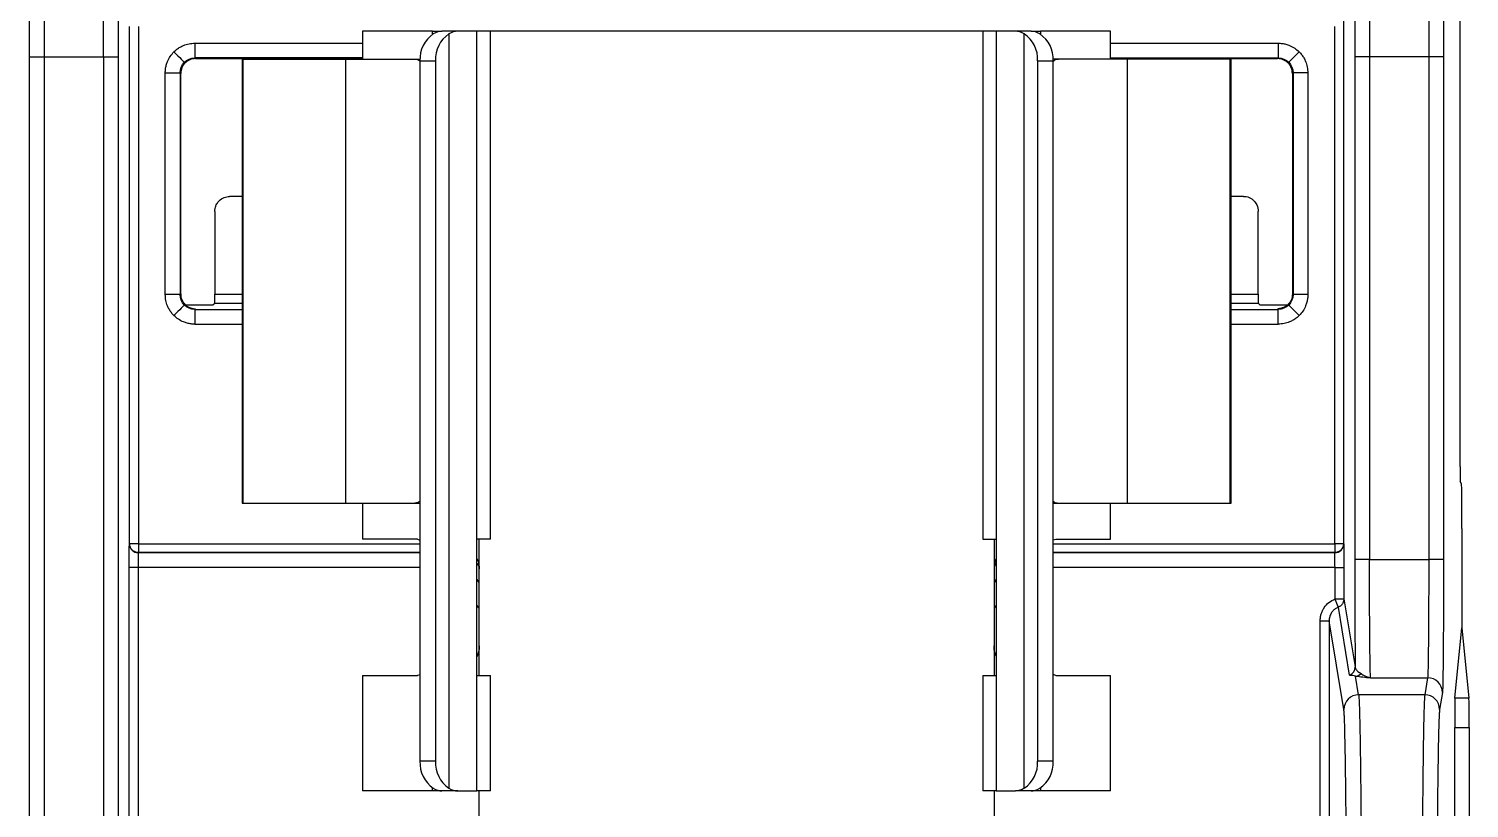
# Model space of a CAD drawing. Header units: inches. Extents: x 897.4 to 914.4, y -8.5 to 2.5.
# Drawn here: x 903.383 to 904.341, y -1.196 to -0.677 of the extents above; entities that cross this region are included whole.
import ezdxf

# ---------------------------------------------------------------- set-up
doc = ezdxf.new("R2010")
doc.units = ezdxf.units.IN
doc.header["$LTSCALE"] = 4
doc.header["$MEASUREMENT"] = 0
doc.layers.get('0').update_dxf_attribs({"linetype": 'CONTINUOUS'})

msp = doc.modelspace()

# ---------------------------------------------------------------- linework, layer by layer
for p, q in [((904.33518, -0.96845), (904.33518, -0.57055)), ((904.25762, -0.6698), (904.25762, -1.01971)), ((903.45004, -1.01971), (903.45004, -0.67571)), ((903.45595, -0.67571), (903.45595, -1.01971)), ((903.60504, -0.67891), (903.60504, -0.69741)), ((903.65158, -0.67891), (903.60504, -0.67891)), ((903.65158, -0.67891), (903.65778, -0.67891)), ((903.65158, -0.68101), (903.65158, -0.67891)), ((903.66832, -0.67891), (903.65778, -0.67891)), ((903.68105, -0.67891), (903.66832, -0.67891)), ((903.68105, -1.18403), (903.68105, -0.67891)), ((903.69005, -0.67891), (903.68105, -0.67891)), ((903.69005, -1.0167), (903.69005, -0.67891)), ((904.01761, -0.67891), (903.69005, -0.67891)), ((904.01761, -0.67891), (904.01761, -1.0167)), ((904.02661, -0.67891), (904.01761, -0.67891)), ((904.02661, -0.67891), (904.02661, -1.18403)), ((904.03934, -0.67891), (904.02661, -0.67891)), ((904.04988, -0.67891), (904.03934, -0.67891)), ((904.04988, -0.67891), (904.05609, -0.67891)), ((904.10262, -0.67891), (904.05609, -0.67891)), ((904.05609, -0.67891), (904.05609, -0.68101)), ((904.10262, -0.69741), (904.10262, -0.67891)), ((904.25172, -1.01971), (904.25172, -0.67571)), ((903.49348, -0.68687), (903.49348, -0.69671)), ((903.49348, -0.68687), (903.60504, -0.68687)), ((903.66242, -0.68069), (903.66242, -1.18225)), ((904.04524, -1.18225), (904.04524, -0.68069)), ((904.10262, -0.68687), (904.21418, -0.68687)), ((904.21418, -0.68687), (904.21418, -0.69671)), ((903.38355, -1.31346), (903.38355, -0.69583)), ((903.38355, -0.69583), (903.39339, -0.69583)), ((903.39339, -0.69583), (903.43278, -0.69583)), ((903.39339, -1.31346), (903.39339, -0.69583)), ((903.43278, -0.69583), (903.43278, -1.31346)), ((903.43278, -0.69583), (903.44262, -0.69583)), ((903.44262, -1.31346), (903.44262, -0.69583)), ((903.49348, -0.69671), (903.49391, -0.69714)), ((903.60504, -0.69671), (903.49348, -0.69671)), ((903.49391, -0.69714), (903.60504, -0.69714)), ((903.52488, -0.69741), (903.52488, -0.99269)), ((903.52519, -0.69741), (903.52488, -0.69741)), ((903.52519, -0.99269), (903.52519, -0.69741)), ((903.52519, -0.69741), (903.52521, -0.69741)), ((903.52521, -0.99269), (903.52521, -0.69741)), ((903.52548, -0.69741), (903.52521, -0.69741)), ((903.52548, -0.69741), (903.52548, -0.99269)), ((903.52548, -0.69741), (903.59381, -0.69741)), ((903.59381, -0.99269), (903.59381, -0.69741)), ((903.59381, -0.69741), (903.6397, -0.69741)), ((903.6397, -0.69741), (903.64324, -0.69741)), ((903.64321, -0.69859), (903.65355, -0.69859)), ((903.64321, -0.69859), (903.64321, -1.16434)), ((903.65355, -0.69859), (903.65355, -1.16434)), ((904.05412, -0.69859), (904.05412, -1.16434)), ((904.05412, -0.69859), (904.06445, -0.69859)), ((904.06797, -0.69741), (904.06443, -0.69741)), ((904.06445, -1.16434), (904.06445, -0.69859)), ((904.11385, -0.69741), (904.06797, -0.69741)), ((904.10262, -0.69671), (904.21418, -0.69671)), ((904.10262, -0.69714), (904.21375, -0.69714)), ((904.11385, -0.99269), (904.11385, -0.69741)), ((904.18218, -0.69741), (904.11385, -0.69741)), ((904.18218, -0.99269), (904.18218, -0.69741)), ((904.18279, -0.69741), (904.18218, -0.69741)), ((904.18279, -0.99269), (904.18279, -0.69741)), ((904.21375, -0.69714), (904.21418, -0.69671)), ((904.2281, -0.69263), (904.22114, -0.69959)), ((904.26504, -0.69583), (904.26504, -1.03021)), ((904.27489, -0.69583), (904.26504, -0.69583)), ((904.27489, -0.69583), (904.27489, -1.03021)), ((904.31427, -0.69583), (904.27489, -0.69583)), ((904.31427, -0.69583), (904.31427, -1.03021)), ((904.32411, -0.69583), (904.31427, -0.69583)), ((904.32411, -0.69583), (904.32411, -1.03021)), ((903.4738, -0.85402), (903.4738, -0.70655)), ((903.4738, -0.70655), (903.48364, -0.70655)), ((903.48364, -0.70655), (903.48364, -0.85402)), ((903.48407, -0.70698), (903.48364, -0.70655)), ((903.48407, -0.85359), (903.48407, -0.70698)), ((904.22402, -0.70655), (904.22359, -0.70698)), ((904.22359, -0.70698), (904.22359, -0.85359)), ((904.22402, -0.70655), (904.22402, -0.85402)), ((904.23386, -0.70655), (904.22402, -0.70655)), ((904.23386, -0.70655), (904.23386, -0.85402)), ((903.52488, -0.78873), (903.51658, -0.78873)), ((904.19108, -0.78873), (904.18279, -0.78873)), ((903.50675, -0.79879), (903.50678, -0.85379)), ((904.20089, -0.85379), (904.20091, -0.79879)), ((903.48364, -0.85402), (903.4738, -0.85402)), ((903.48364, -0.85402), (903.48407, -0.85359)), ((903.48757, -0.86094), (903.50573, -0.86094)), ((903.50672, -0.85995), (903.50573, -0.86094)), ((903.52488, -0.85995), (903.50672, -0.85995)), ((903.50678, -0.85379), (903.52488, -0.85379)), ((904.18279, -0.85379), (904.20089, -0.85379)), ((904.20094, -0.85995), (904.18279, -0.85995)), ((904.20089, -0.85379), (904.20089, -0.85404)), ((904.20193, -0.86094), (904.20094, -0.85995)), ((904.20193, -0.86094), (904.22008, -0.86094)), ((904.2281, -0.86794), (904.22114, -0.86098)), ((904.22359, -0.85359), (904.22402, -0.85402)), ((904.23386, -0.85402), (904.22402, -0.85402)), ((903.49348, -0.86343), (903.49391, -0.86343)), ((903.49391, -0.86343), (903.49348, -0.86386)), ((903.49348, -0.86386), (903.49348, -0.87371)), ((903.49348, -0.86386), (903.52488, -0.86386)), ((904.18279, -0.86386), (904.21418, -0.86386)), ((904.21418, -0.86386), (904.21375, -0.86343)), ((904.21375, -0.86343), (904.21418, -0.86343)), ((904.21418, -0.87371), (904.21418, -0.86386)), ((903.49348, -0.87371), (903.52488, -0.87371)), ((904.18279, -0.87371), (904.21418, -0.87371)), ((904.33611, -0.97998), (904.33527, -0.97829)), ((903.52488, -0.99269), (903.52519, -0.99269)), ((903.52521, -0.99269), (903.52519, -0.99269)), ((903.52521, -0.99269), (903.52548, -0.99269)), ((903.52548, -0.99269), (903.59381, -0.99269)), ((903.59381, -0.99269), (903.6397, -0.99269)), ((903.60504, -0.99269), (903.60504, -1.0167)), ((903.6397, -0.99269), (903.64321, -0.99269)), ((904.06445, -0.99269), (904.06797, -0.99269)), ((904.06797, -0.99269), (904.11385, -0.99269)), ((904.10262, -1.0167), (904.10262, -0.99269)), ((904.11385, -0.99269), (904.18218, -0.99269)), ((904.18218, -0.99269), (904.18279, -0.99269)), ((904.33636, -1.0095), (904.33636, -1.07558)), ((903.44996, -1.01979), (903.45004, -1.01971)), ((903.45595, -1.01971), (903.45004, -1.01971)), ((903.45595, -1.01971), (903.45595, -1.02561)), ((903.45595, -1.01971), (903.64321, -1.01971)), ((903.64155, -1.0167), (903.60504, -1.0167)), ((903.64155, -1.0167), (903.64321, -1.01728)), ((903.69005, -1.0167), (903.68105, -1.0167)), ((903.68257, -1.03639), (903.68257, -1.0167)), ((904.01761, -1.0167), (904.02661, -1.0167)), ((904.02509, -1.0167), (904.02509, -1.03639)), ((904.06445, -1.01708), (904.06611, -1.0167)), ((904.06445, -1.01971), (904.25172, -1.01971)), ((904.06611, -1.0167), (904.10262, -1.0167)), ((904.25762, -1.01971), (904.25172, -1.01971)), ((904.25172, -1.01971), (904.25172, -1.02561)), ((904.25762, -1.01971), (904.25771, -1.01979)), ((903.45595, -1.02561), (903.45586, -1.0257)), ((903.64321, -1.0257), (903.45586, -1.0257)), ((903.64321, -1.02561), (903.45595, -1.02561)), ((903.68105, -1.03286), (903.68235, -1.03473)), ((904.02531, -1.03473), (904.02661, -1.03286)), ((904.25172, -1.02561), (904.06445, -1.02561)), ((904.2518, -1.0257), (904.06445, -1.0257)), ((904.2518, -1.0257), (904.25172, -1.02561)), ((904.27489, -1.03021), (904.26504, -1.03021)), ((904.27489, -1.03021), (904.31427, -1.03021)), ((904.32411, -1.03021), (904.31427, -1.03021)), ((903.44982, -1.20674), (903.44982, -1.03554)), ((903.45573, -1.03554), (903.44982, -1.03554)), ((903.45573, -1.03554), (903.45573, -1.20674)), ((903.64321, -1.03554), (903.45573, -1.03554)), ((903.68257, -1.04533), (903.68105, -1.04316)), ((903.68257, -1.04548), (903.68105, -1.0433)), ((903.68257, -1.08757), (903.68257, -1.03639)), ((904.02509, -1.03639), (904.02509, -1.08757)), ((904.02661, -1.04316), (904.02509, -1.04533)), ((904.02661, -1.0433), (904.02509, -1.04548)), ((904.25194, -1.03554), (904.06445, -1.03554)), ((904.25194, -1.0564), (904.25194, -1.03554)), ((904.25194, -1.03554), (904.25784, -1.03554)), ((904.25784, -1.03554), (904.25784, -1.0564)), ((903.68257, -1.06264), (903.68105, -1.06046)), ((904.02661, -1.06046), (904.02509, -1.06264)), ((904.25194, -1.0564), (904.25784, -1.0564)), ((904.26167, -1.10701), (904.25415, -1.06187)), ((904.25784, -1.0564), (904.26536, -1.10155)), ((904.24209, -1.07102), (904.248, -1.07102)), ((904.24209, -1.20674), (904.24209, -1.07102)), ((904.248, -1.07102), (904.248, -1.20674)), ((904.25782, -1.12998), (904.248, -1.07102)), ((904.3317, -1.12237), (904.33636, -1.07558)), ((904.33636, -1.07558), (904.34103, -1.12237)), ((903.68257, -1.10726), (903.68257, -1.08757)), ((904.02509, -1.08757), (904.02509, -1.10726)), ((903.60504, -1.10726), (903.60504, -1.18403)), ((903.60504, -1.10726), (903.64155, -1.10726)), ((903.64321, -1.10688), (903.64155, -1.10726)), ((903.68105, -1.10726), (903.69005, -1.10726)), ((903.69005, -1.18403), (903.69005, -1.10726)), ((904.01761, -1.10726), (904.01761, -1.18403)), ((904.01761, -1.10726), (904.02661, -1.10726)), ((904.06611, -1.10726), (904.06445, -1.10668)), ((904.06611, -1.10726), (904.10262, -1.10726)), ((904.10262, -1.18403), (904.10262, -1.10726)), ((904.26766, -1.12016), (904.26558, -1.10766)), ((904.27562, -1.10884), (904.31354, -1.10884)), ((904.31354, -1.10884), (904.31165, -1.12016)), ((904.31165, -1.12016), (904.26766, -1.12016)), ((904.32338, -1.11867), (904.3215, -1.12998)), ((904.34103, -1.12237), (904.3317, -1.12237)), ((904.33154, -1.30009), (904.33154, -1.14198)), ((904.33154, -1.14198), (904.34119, -1.14198)), ((904.34119, -1.14198), (904.34119, -1.30009)), ((903.65355, -1.16434), (903.64321, -1.16434)), ((904.06445, -1.16434), (904.05412, -1.16434)), ((903.65158, -1.18403), (903.60504, -1.18403)), ((903.65158, -1.18403), (903.65158, -1.18193)), ((903.65778, -1.18403), (903.65158, -1.18403)), ((903.66832, -1.18403), (903.65778, -1.18403)), ((903.66832, -1.18403), (903.68105, -1.18403)), ((903.69005, -1.18403), (903.68105, -1.18403)), ((903.68257, -1.21273), (903.68257, -1.18403)), ((904.02661, -1.18403), (904.01761, -1.18403)), ((904.02509, -1.18403), (904.02509, -1.21273)), ((904.02661, -1.18403), (904.03934, -1.18403)), ((904.04988, -1.18403), (904.03934, -1.18403)), ((904.05609, -1.18403), (904.04988, -1.18403)), ((904.05609, -1.18193), (904.05609, -1.18403)), ((904.10262, -1.18403), (904.05609, -1.18403))]:
    msp.add_line(p, q)
at = {"flags": 128}
for points in [[(903.47956, -0.69263), (903.48091, -0.69398), (903.48221, -0.69528), (903.4834, -0.69647), (903.48445, -0.69752), (903.48532, -0.69839), (903.48597, -0.69904), (903.48637, -0.69944), (903.48652, -0.69959)], [(903.48652, -0.86098), (903.48637, -0.86113), (903.48597, -0.86154), (903.48532, -0.86218), (903.48445, -0.86305), (903.4834, -0.8641), (903.48221, -0.8653), (903.48091, -0.86659), (903.47956, -0.86794)]]:
    msp.add_lwpolyline(points, dxfattribs=at)
for centre, radius, start, end in [((903.66381, -0.69765), 0.02062, 124.64028, 182.61467), ((903.67414, -0.69765), 0.02062, 124.64055, 182.61458), ((904.03352, -0.69765), 0.02062, 357.38527, 55.35969), ((904.04386, -0.69765), 0.02062, 357.38531, 55.35965), ((903.45586, -1.01979), 0.00591, 180.00471, 269.99494), ((904.2518, -1.01979), 0.00591, 270.00514, 359.99478), ((904.25946, -1.10154), 0.0059, 291.9697, 359.94907), ((904.26543, -1.10223), 0.00543, 271.56876, 314.80381), ((904.31354, -1.11868), 0.00984, 0.06882, 90.00764), ((904.26766, -1.13), 0.00984, 89.99228, 179.9312), ((904.31166, -1.13), 0.00984, 0.06871, 90.00775), ((903.66381, -1.16528), 0.02062, 177.38531, 235.35977), ((903.67414, -1.16528), 0.02062, 177.38539, 235.35949), ((904.03352, -1.16528), 0.02062, 304.64026, 2.61476), ((904.04386, -1.16528), 0.02062, 304.6403, 2.61472)]:
    msp.add_arc(centre, radius, start, end)
for centre, major_axis, start_param, end_param in [((904.33527, -0.96845), (0, 0.00984), 1.570796, 3.124139), ((904.33611, -1.0095), (0, 0.02953), 4.712389, 6.265732), ((904.33171, -1.14198), (0, 0.01969), 0.08727, 1.570796), ((904.34101, -1.14198), (0, 0.01969), 4.712389, 6.195916)]:
    msp.add_ellipse(centre, major_axis=major_axis, ratio=0.008727, start_param=start_param, end_param=end_param)
for points, knots in [([(903.39339, -0.69583), (903.39339, -0.6863), (903.39338, -0.67678), (903.39333, -0.65897), (903.39329, -0.65069), (903.39319, -0.63644), (903.39313, -0.63048), (903.393, -0.62165), (903.39293, -0.61878), (903.39286, -0.61765)], [0, 0, 0, 0, 0.25, 0.25, 0.5, 0.5, 0.75, 0.75, 1, 1, 1, 1]), ([(903.43278, -0.69583), (903.43278, -0.69394), (903.43278, -0.69011), (903.43278, -0.68429), (903.43279, -0.67834), (903.43281, -0.6723), (903.43283, -0.66622), (903.43285, -0.66016), (903.43288, -0.65419), (903.43291, -0.64837), (903.43294, -0.64278), (903.43298, -0.63751), (903.43303, -0.63264), (903.43307, -0.62825), (903.43313, -0.62445), (903.43318, -0.62134), (903.43324, -0.61894), (903.43328, -0.61808), (903.43331, -0.61765)], [0, 0, 0, 0, 0.049462, 0.100663, 0.153603, 0.208281, 0.264698, 0.322853, 0.382746, 0.444378, 0.507748, 0.572856, 0.639702, 0.708287, 0.778608, 0.850668, 0.924465, 1, 1, 1, 1]), ([(904.27436, -0.61765), (904.27437, -0.61792), (904.2744, -0.61845), (904.27444, -0.61977), (904.27448, -0.62142), (904.27452, -0.62342), (904.27456, -0.62574), (904.27459, -0.62834), (904.27462, -0.6312), (904.27465, -0.63429), (904.27468, -0.63759), (904.27471, -0.64106), (904.27473, -0.64469), (904.27475, -0.64844), (904.27478, -0.65229), (904.2748, -0.65623), (904.27481, -0.66022), (904.27483, -0.66425), (904.27484, -0.6683), (904.27485, -0.67235), (904.27486, -0.67638), (904.27487, -0.68038), (904.27488, -0.68433), (904.27488, -0.68823), (904.27489, -0.69205), (904.27489, -0.69458), (904.27489, -0.69583)], [0, 0, 0, 0, 0.050554, 0.100335, 0.149343, 0.197578, 0.245041, 0.291731, 0.337648, 0.382793, 0.427164, 0.470763, 0.513589, 0.555643, 0.596923, 0.637431, 0.677166, 0.716128, 0.754317, 0.791733, 0.828376, 0.864247, 0.899344, 0.933669, 0.967221, 1, 1, 1, 1]), ([(904.3148, -0.61765), (904.31473, -0.61878), (904.31466, -0.62165), (904.31453, -0.63048), (904.31447, -0.63644), (904.31437, -0.65069), (904.31434, -0.65897), (904.31428, -0.67678), (904.31427, -0.6863), (904.31427, -0.69583)], [0, 0, 0, 0, 0.25, 0.25, 0.5, 0.5, 0.75, 0.75, 1, 1, 1, 1]), ([(903.38355, -0.69583), (903.38355, -0.69421), (903.38355, -0.69099), (903.38354, -0.68619), (903.38354, -0.68144), (903.38353, -0.67676), (903.38351, -0.6696), (903.38347, -0.6603), (903.3834, -0.64984), (903.38332, -0.64096), (903.38323, -0.6349), (903.38316, -0.63103), (903.38309, -0.62864), (903.38304, -0.62783), (903.38302, -0.62742)], [0, 0, 0, 0, 0.04854, 0.096737, 0.144829, 0.193058, 0.241663, 0.370746, 0.500036, 0.629122, 0.758414, 0.839083, 0.919241, 1, 1, 1, 1]), ([(903.44262, -0.69583), (903.44262, -0.68749), (903.44263, -0.67916), (903.44268, -0.66358), (903.44272, -0.65633), (903.44282, -0.64387), (903.44288, -0.63865), (903.443, -0.63092), (903.44308, -0.62841), (903.44315, -0.62742)], [0, 0, 0, 0, 0.25, 0.25, 0.5, 0.5, 0.75, 0.75, 1, 1, 1, 1]), ([(904.26452, -0.62742), (904.26459, -0.62841), (904.26466, -0.63092), (904.26479, -0.63865), (904.26485, -0.64387), (904.26494, -0.65633), (904.26498, -0.66358), (904.26503, -0.67916), (904.26504, -0.68749), (904.26504, -0.69583)], [0, 0, 0, 0, 0.25, 0.25, 0.5, 0.5, 0.75, 0.75, 1, 1, 1, 1]), ([(904.32464, -0.62742), (904.32463, -0.62764), (904.3246, -0.62809), (904.32456, -0.62918), (904.32452, -0.63057), (904.32448, -0.6323), (904.32442, -0.63547), (904.32435, -0.64095), (904.32426, -0.64983), (904.3242, -0.66029), (904.32415, -0.67056), (904.32413, -0.67983), (904.32412, -0.68777), (904.32411, -0.69314), (904.32411, -0.69583)], [0, 0, 0, 0, 0.048542, 0.09674, 0.144834, 0.193065, 0.241671, 0.370757, 0.500048, 0.629132, 0.758422, 0.839089, 0.919244, 1, 1, 1, 1]), ([(903.47956, -0.69263), (903.48019, -0.69205), (903.48145, -0.69088), (903.48361, -0.68946), (903.4863, -0.68813), (903.48961, -0.68708), (903.49219, -0.68694), (903.49348, -0.68687)], [0, 0, 0, 0, 0.1665538, 0.332327, 0.5001878, 0.7493631, 1, 1, 1, 1]), ([(904.21418, -0.68687), (904.21504, -0.6869), (904.21675, -0.68696), (904.21928, -0.68749), (904.22213, -0.68845), (904.22521, -0.69005), (904.22713, -0.69177), (904.2281, -0.69263)], [0, 0, 0, 0, 0.166559, 0.332336, 0.500198, 0.749371, 1, 1, 1, 1]), ([(903.4738, -0.70655), (903.47383, -0.70569), (903.47389, -0.70398), (903.47442, -0.70145), (903.47538, -0.69861), (903.47698, -0.69552), (903.4787, -0.6936), (903.47956, -0.69263)], [0, 0, 0, 0, 0.1665593, 0.3323359, 0.5001978, 0.7493706, 1, 1, 1, 1]), ([(903.49391, -0.69714), (903.49327, -0.69718), (903.49198, -0.69725), (903.49012, -0.69784), (903.48841, -0.69875), (903.48691, -0.69998), (903.48568, -0.70148), (903.48477, -0.70319), (903.48418, -0.70505), (903.48411, -0.70634), (903.48407, -0.70698)], [0, 0, 0, 0, 0.125002, 0.250002, 0.375001, 0.5, 0.624999, 0.749998, 0.874998, 1, 1, 1, 1]), ([(904.06445, -0.69879), (904.06485, -0.69846), (904.06597, -0.6975), (904.06718, -0.69745), (904.06797, -0.69741)], [0, 0, 0, 0, 0.350264, 1, 1, 1, 1]), ([(904.22359, -0.70698), (904.22355, -0.70634), (904.22348, -0.70505), (904.2229, -0.70319), (904.22199, -0.70148), (904.22075, -0.69998), (904.21925, -0.69875), (904.21754, -0.69784), (904.21568, -0.69725), (904.21439, -0.69718), (904.21375, -0.69714)], [0, 0, 0, 0, 0.125002, 0.250002, 0.375001, 0.5, 0.624999, 0.749998, 0.874998, 1, 1, 1, 1]), ([(904.2281, -0.69263), (904.22868, -0.69326), (904.22985, -0.69452), (904.23127, -0.69668), (904.2326, -0.69937), (904.23365, -0.70268), (904.23379, -0.70526), (904.23386, -0.70655)], [0, 0, 0, 0, 0.166554, 0.332327, 0.500188, 0.749363, 1, 1, 1, 1]), ([(903.50675, -0.79879), (903.50679, -0.79814), (903.50686, -0.79691), (903.50735, -0.79521), (903.50801, -0.79378), (903.50878, -0.79262), (903.51021, -0.79097), (903.51274, -0.78917), (903.51532, -0.78888), (903.51658, -0.78873)], [0, 0, 0, 0, 0.124614, 0.237435, 0.338467, 0.427718, 0.505205, 0.759277, 1, 1, 1, 1]), ([(904.19108, -0.78873), (904.1917, -0.78877), (904.19296, -0.78884), (904.1948, -0.78941), (904.19654, -0.79034), (904.19842, -0.79191), (904.20039, -0.79466), (904.20072, -0.79729), (904.20091, -0.79879)], [0, 0, 0, 0, 0.1193715, 0.2419341, 0.3678897, 0.4974239, 0.7124005, 1, 1, 1, 1]), ([(903.47956, -0.86794), (903.47898, -0.86731), (903.47781, -0.86606), (903.47639, -0.86389), (903.47506, -0.8612), (903.47401, -0.85789), (903.47387, -0.85531), (903.4738, -0.85402)], [0, 0, 0, 0, 0.166554, 0.332327, 0.500188, 0.749363, 1, 1, 1, 1]), ([(903.48407, -0.85359), (903.48411, -0.85422), (903.48418, -0.85548), (903.48473, -0.85729), (903.4856, -0.85897), (903.48678, -0.86045), (903.48821, -0.86168), (903.48984, -0.86261), (903.49162, -0.86324), (903.49286, -0.86336), (903.49348, -0.86342)], [0, 0, 0, 0, 0.125633, 0.251084, 0.376353, 0.501442, 0.62635, 0.751079, 0.875629, 1, 1, 1, 1]), ([(903.50672, -0.85995), (903.50673, -0.85991), (903.50674, -0.85983), (903.50675, -0.85917), (903.50676, -0.858), (903.50677, -0.85618), (903.50678, -0.85459), (903.50678, -0.85379)], [0, 0, 0, 0, 0.168331, 0.331062, 0.500803, 0.749603, 1, 1, 1, 1]), ([(904.20089, -0.85404), (904.20089, -0.85456), (904.20089, -0.85558), (904.20089, -0.85702), (904.2009, -0.85843), (904.20092, -0.8597), (904.20093, -0.85987), (904.20094, -0.85995)], [0, 0, 0, 0, 0.1681952, 0.3311471, 0.5007486, 0.7495789, 1, 1, 1, 1]), ([(904.22359, -0.85359), (904.22356, -0.85423), (904.2235, -0.85548), (904.22296, -0.85728), (904.22209, -0.85895), (904.2209, -0.86044), (904.21943, -0.86172), (904.21776, -0.86264), (904.21599, -0.86325), (904.21478, -0.86337), (904.21418, -0.86342)], [0, 0, 0, 0, 0.126854, 0.249349, 0.372246, 0.500264, 0.628407, 0.759536, 0.879045, 1, 1, 1, 1]), ([(904.23386, -0.85402), (904.23383, -0.85488), (904.23377, -0.85659), (904.23325, -0.85913), (904.23228, -0.86197), (904.23069, -0.86505), (904.22896, -0.86698), (904.2281, -0.86794)], [0, 0, 0, 0, 0.1665593, 0.3323359, 0.5001978, 0.7493706, 1, 1, 1, 1]), ([(903.49348, -0.87371), (903.49262, -0.87367), (903.49091, -0.87361), (903.48838, -0.87309), (903.48554, -0.87212), (903.48245, -0.87053), (903.48053, -0.8688), (903.47956, -0.86794)], [0, 0, 0, 0, 0.166559, 0.332336, 0.500198, 0.749371, 1, 1, 1, 1]), ([(904.2281, -0.86794), (904.22747, -0.86852), (904.22621, -0.86969), (904.22405, -0.87111), (904.22136, -0.87244), (904.21805, -0.87349), (904.21547, -0.87363), (904.21418, -0.87371)], [0, 0, 0, 0, 0.166554, 0.332327, 0.500188, 0.749363, 1, 1, 1, 1]), ([(903.64321, -0.99131), (903.64281, -0.99165), (903.64169, -0.9926), (903.64048, -0.99266), (903.6397, -0.99269)], [0, 0, 0, 0, 0.350264, 1, 1, 1, 1]), ([(904.06445, -0.99131), (904.06485, -0.99165), (904.06597, -0.9926), (904.06718, -0.99266), (904.06797, -0.99269)], [0, 0, 0, 0, 0.350264, 1, 1, 1, 1]), ([(903.44982, -1.03554), (903.44982, -1.03489), (903.44982, -1.03358), (903.44982, -1.03164), (903.44983, -1.02837), (903.44985, -1.02506), (903.44988, -1.02234), (903.4499, -1.02089), (903.44993, -1.01997), (903.44995, -1.01985), (903.44996, -1.01979)], [0, 0, 0, 0, 0.0797399, 0.1595151, 0.2405663, 0.49938, 0.6279733, 0.7595647, 0.8790578, 1, 1, 1, 1]), ([(903.45595, -1.02561), (903.45584, -1.02561), (903.45567, -1.02561), (903.45531, -1.02558), (903.45467, -1.0255), (903.45335, -1.02512), (903.45184, -1.02411), (903.45039, -1.02221), (903.45017, -1.02066), (903.45004, -1.01971)], [0, 0, 0, 0, 0.032671, 0.057605, 0.117135, 0.241141, 0.500843, 0.6945, 1, 1, 1, 1]), ([(904.25762, -1.01971), (904.25758, -1.02023), (904.25751, -1.02118), (904.25702, -1.02238), (904.25647, -1.02325), (904.25555, -1.0243), (904.25431, -1.02512), (904.25299, -1.0255), (904.25236, -1.02558), (904.252, -1.02561), (904.25182, -1.02561), (904.25172, -1.02561)], [0, 0, 0, 0, 0.1675145, 0.3068189, 0.4178439, 0.5005348, 0.7595228, 0.8831874, 0.9425533, 0.9657731, 1, 1, 1, 1]), ([(904.25771, -1.01979), (904.25771, -1.01982), (904.25772, -1.01988), (904.25774, -1.02028), (904.25777, -1.02135), (904.2578, -1.02355), (904.25782, -1.02686), (904.25783, -1.02964), (904.25784, -1.03258), (904.25784, -1.03455), (904.25784, -1.03554)], [0, 0, 0, 0, 0.079743, 0.159521, 0.240575, 0.499392, 0.627985, 0.759573, 0.879062, 1, 1, 1, 1]), ([(903.45586, -1.0257), (903.45584, -1.02572), (903.45582, -1.02679), (903.45577, -1.03043), (903.45575, -1.03298), (903.45573, -1.03554)], [0, 0, 0, 0, 0.5, 0.5, 1, 1, 1, 1]), ([(903.68105, -1.02943), (903.68137, -1.03006), (903.68245, -1.03221), (903.68252, -1.03466), (903.68257, -1.03639)], [0, 0, 0, 0, 0.291692, 1, 1, 1, 1]), ([(904.02661, -1.02943), (904.0263, -1.03006), (904.02521, -1.03221), (904.02514, -1.03466), (904.02509, -1.03639)], [0, 0, 0, 0, 0.291693, 1, 1, 1, 1]), ([(904.25194, -1.03554), (904.25191, -1.03298), (904.25189, -1.03043), (904.25185, -1.02679), (904.25182, -1.02572), (904.2518, -1.0257)], [0, 0, 0, 0, 0.5, 0.5, 1, 1, 1, 1]), ([(904.26504, -1.03021), (904.26504, -1.04403), (904.26507, -1.05784), (904.26518, -1.08251), (904.26526, -1.09335), (904.26536, -1.10155)], [0, 0, 0, 0, 0.5, 0.5, 1, 1, 1, 1]), ([(904.27562, -1.10884), (904.27552, -1.10832), (904.27543, -1.10589), (904.27525, -1.09754), (904.27517, -1.09164), (904.27503, -1.07718), (904.27498, -1.06864), (904.27491, -1.05013), (904.27489, -1.04017), (904.27489, -1.03021)], [0, 0, 0, 0, 0.25, 0.25, 0.5, 0.5, 0.75, 0.75, 1, 1, 1, 1]), ([(904.31427, -1.03021), (904.31427, -1.04017), (904.31425, -1.05013), (904.31418, -1.06864), (904.31413, -1.07718), (904.31399, -1.09164), (904.31391, -1.09754), (904.31373, -1.10589), (904.31364, -1.10832), (904.31354, -1.10884)], [0, 0, 0, 0, 0.25, 0.25, 0.5, 0.5, 0.75, 0.75, 1, 1, 1, 1]), ([(904.32411, -1.03021), (904.32411, -1.03202), (904.32411, -1.03562), (904.32411, -1.041), (904.3241, -1.04631), (904.32409, -1.05157), (904.32408, -1.05676), (904.32405, -1.06565), (904.324, -1.07776), (904.3239, -1.09156), (904.32379, -1.10307), (904.32367, -1.1106), (904.32357, -1.11515), (904.32347, -1.11774), (904.32341, -1.11836), (904.32338, -1.11867)], [0, 0, 0, 0, 0.040373, 0.080455, 0.120394, 0.160341, 0.200447, 0.240862, 0.370379, 0.500048, 0.629567, 0.759239, 0.839661, 0.919512, 1, 1, 1, 1]), ([(904.24209, -1.07102), (904.24213, -1.07023), (904.24219, -1.06868), (904.24271, -1.0664), (904.24356, -1.06422), (904.24512, -1.06152), (904.24773, -1.0585), (904.25053, -1.0571), (904.25194, -1.0564)], [0, 0, 0, 0, 0.126067, 0.249684, 0.373666, 0.500802, 0.749691, 1, 1, 1, 1]), ([(904.25415, -1.06187), (904.25357, -1.06215), (904.25234, -1.06273), (904.25069, -1.06412), (904.24926, -1.06598), (904.24821, -1.06834), (904.24807, -1.0701), (904.248, -1.07102)], [0, 0, 0, 0, 0.165695, 0.348525, 0.548514, 0.765671, 1, 1, 1, 1]), ([(904.25415, -1.06187), (904.25414, -1.06183), (904.25412, -1.06173), (904.25392, -1.0612), (904.25348, -1.06025), (904.25287, -1.05862), (904.25229, -1.05724), (904.25194, -1.0564)], [0, 0, 0, 0, 0.132047, 0.294727, 0.500978, 0.698763, 1, 1, 1, 1]), ([(904.25784, -1.0564), (904.2578, -1.05692), (904.25773, -1.05789), (904.2572, -1.05917), (904.25654, -1.06015), (904.25583, -1.06087), (904.25517, -1.06135), (904.25462, -1.06167), (904.25429, -1.06181), (904.25415, -1.06187)], [0, 0, 0, 0, 0.221253, 0.416477, 0.585592, 0.728531, 0.84525, 0.935733, 1, 1, 1, 1]), ([(903.68257, -1.08757), (903.68251, -1.08985), (903.68244, -1.09242), (903.68119, -1.09458), (903.68105, -1.09483)], [0, 0, 0, 0, 0.885348, 1, 1, 1, 1]), ([(904.02661, -1.09453), (904.0263, -1.0939), (904.02521, -1.09174), (904.02514, -1.0893), (904.02509, -1.08757)], [0, 0, 0, 0, 0.291693, 1, 1, 1, 1]), ([(904.26536, -1.10155), (904.26539, -1.10185), (904.26546, -1.10248), (904.26587, -1.10329), (904.26662, -1.10417), (904.26781, -1.10505), (904.26879, -1.10575), (904.26926, -1.10608)], [0, 0, 0, 0, 0.156768, 0.323439, 0.499399, 0.760409, 1, 1, 1, 1]), ([(904.26558, -1.10766), (904.26498, -1.10755), (904.26396, -1.10738), (904.26266, -1.10735), (904.26188, -1.10729), (904.26174, -1.1071), (904.26167, -1.10701)], [0, 0, 0, 0, 0.297415, 0.500548, 0.753628, 1, 1, 1, 1]), ([(904.26926, -1.10608), (904.26961, -1.10633), (904.27057, -1.107), (904.27223, -1.10783), (904.27402, -1.10849), (904.27513, -1.10873), (904.27562, -1.10884)], [0, 0, 0, 0, 0.183258, 0.500053, 0.780536, 1, 1, 1, 1]), ([(904.26766, -1.12016), (904.26769, -1.12038), (904.26775, -1.12082), (904.26784, -1.12195), (904.26792, -1.12341), (904.268, -1.12519), (904.26808, -1.12728), (904.26816, -1.12965), (904.26824, -1.13229), (904.26831, -1.13517), (904.26838, -1.13828), (904.26845, -1.14159), (904.26852, -1.14508), (904.26858, -1.14875), (904.26865, -1.15256), (904.26871, -1.15651), (904.26877, -1.16057), (904.26883, -1.16473), (904.26888, -1.16898), (904.26893, -1.17329), (904.26898, -1.17766), (904.26903, -1.18207), (904.26908, -1.18651), (904.26912, -1.19096), (904.26917, -1.19541), (904.26921, -1.19985), (904.26924, -1.20427), (904.26931, -1.21266), (904.26941, -1.22552), (904.26952, -1.24353), (904.26962, -1.26234), (904.2697, -1.28182), (904.26978, -1.30183), (904.26984, -1.32223), (904.26988, -1.34288), (904.26992, -1.36366), (904.26994, -1.38445), (904.26994, -1.39831), (904.26994, -1.4052)], [0, 0, 0, 0, 0.024358, 0.048306, 0.071844, 0.094972, 0.11769, 0.139997, 0.161895, 0.183383, 0.204461, 0.225129, 0.245387, 0.265235, 0.284673, 0.303701, 0.322319, 0.340527, 0.358325, 0.375713, 0.392691, 0.409259, 0.425417, 0.441165, 0.456503, 0.471431, 0.485948, 0.500056, 0.552343, 0.604121, 0.655389, 0.706147, 0.756396, 0.806136, 0.855366, 0.904087, 0.952298, 1, 1, 1, 1]), ([(904.31165, -1.12016), (904.31135, -1.12205), (904.31105, -1.13086), (904.3105, -1.1611), (904.31025, -1.18252), (904.30983, -1.23492), (904.30966, -1.26588), (904.30943, -1.33297), (904.30938, -1.36907), (904.30938, -1.4052)], [0, 0, 0, 0, 0.25, 0.25, 0.5, 0.5, 0.75, 0.75, 1, 1, 1, 1]), ([(904.2601, -1.4052), (904.2601, -1.40193), (904.2601, -1.3954), (904.26009, -1.38562), (904.26009, -1.37587), (904.26007, -1.36614), (904.26005, -1.35119), (904.26001, -1.33116), (904.25994, -1.30626), (904.25985, -1.28194), (904.25969, -1.25039), (904.25945, -1.21423), (904.25915, -1.18436), (904.25888, -1.16501), (904.25867, -1.15307), (904.25846, -1.14355), (904.25827, -1.13734), (904.2581, -1.13347), (904.25796, -1.13112), (904.25787, -1.13036), (904.25782, -1.12998)], [0, 0, 0, 0, 0.023446, 0.046851, 0.070245, 0.093658, 0.11712, 0.178916, 0.240761, 0.304953, 0.369193, 0.499999, 0.630807, 0.695, 0.759242, 0.82104, 0.882887, 0.921936, 0.960928, 1, 1, 1, 1]), ([(904.3215, -1.12998), (904.32147, -1.13019), (904.32141, -1.1306), (904.32133, -1.13165), (904.32124, -1.13302), (904.32116, -1.13475), (904.32103, -1.13794), (904.32086, -1.14355), (904.32064, -1.15306), (904.32044, -1.165), (904.32017, -1.18435), (904.31987, -1.21423), (904.31962, -1.25038), (904.31947, -1.28193), (904.31937, -1.30625), (904.3193, -1.33115), (904.31926, -1.3533), (904.31923, -1.3726), (904.31922, -1.38887), (904.31922, -1.39975), (904.31922, -1.4052)], [0, 0, 0, 0, 0.023447, 0.046853, 0.070248, 0.093662, 0.117124, 0.178923, 0.240769, 0.304962, 0.369204, 0.500011, 0.630818, 0.69501, 0.75925, 0.821046, 0.882891, 0.921939, 0.96093, 1, 1, 1, 1])]:
    msp.add_open_spline(points, degree=3, knots=knots)
for points in [[(903.65778, -0.67891), (903.65606, -0.67891), (903.65409, -0.6795), (903.65209, -0.68069)], [(903.66832, -0.67891), (903.66644, -0.67891), (903.66442, -0.67951), (903.66242, -0.68069)], [(904.04524, -0.68069), (904.04324, -0.67951), (904.04122, -0.67891), (904.03934, -0.67891)], [(904.05558, -0.68069), (904.05357, -0.6795), (904.0516, -0.67891), (904.04988, -0.67891)], [(903.48652, -0.69959), (903.48836, -0.69776), (903.49089, -0.69671), (903.49348, -0.69671)], [(903.6397, -0.69741), (903.64088, -0.69741), (903.64205, -0.69778), (903.6432, -0.69852)], [(904.21418, -0.69671), (904.21677, -0.69671), (904.21931, -0.69776), (904.22114, -0.69959)], [(903.48364, -0.70655), (903.48364, -0.70396), (903.48469, -0.70143), (903.48652, -0.69959)], [(904.22114, -0.69959), (904.22297, -0.70143), (904.22402, -0.70396), (904.22402, -0.70655)], [(903.48652, -0.86098), (903.48469, -0.85915), (903.48364, -0.85661), (903.48364, -0.85402)], [(903.49348, -0.86386), (903.49089, -0.86386), (903.48836, -0.86281), (903.48652, -0.86098)], [(904.22114, -0.86098), (904.21931, -0.86281), (904.21677, -0.86386), (904.21418, -0.86386)], [(904.22402, -0.85402), (904.22402, -0.85661), (904.22297, -0.85915), (904.22114, -0.86098)], [(904.26558, -1.10766), (904.26852, -1.10806), (904.27208, -1.10845), (904.27562, -1.10884)], [(903.65209, -1.18225), (903.65409, -1.18343), (903.65606, -1.18403), (903.65778, -1.18403)], [(903.66242, -1.18225), (903.66442, -1.18343), (903.66644, -1.18403), (903.66832, -1.18403)], [(904.04524, -1.18225), (904.04324, -1.18343), (904.04122, -1.18403), (904.03934, -1.18403)], [(904.04988, -1.18403), (904.0516, -1.18403), (904.05357, -1.18343), (904.05558, -1.18225)]]:
    msp.add_open_spline(points, degree=3)

doc.saveas('drawing.dxf')
